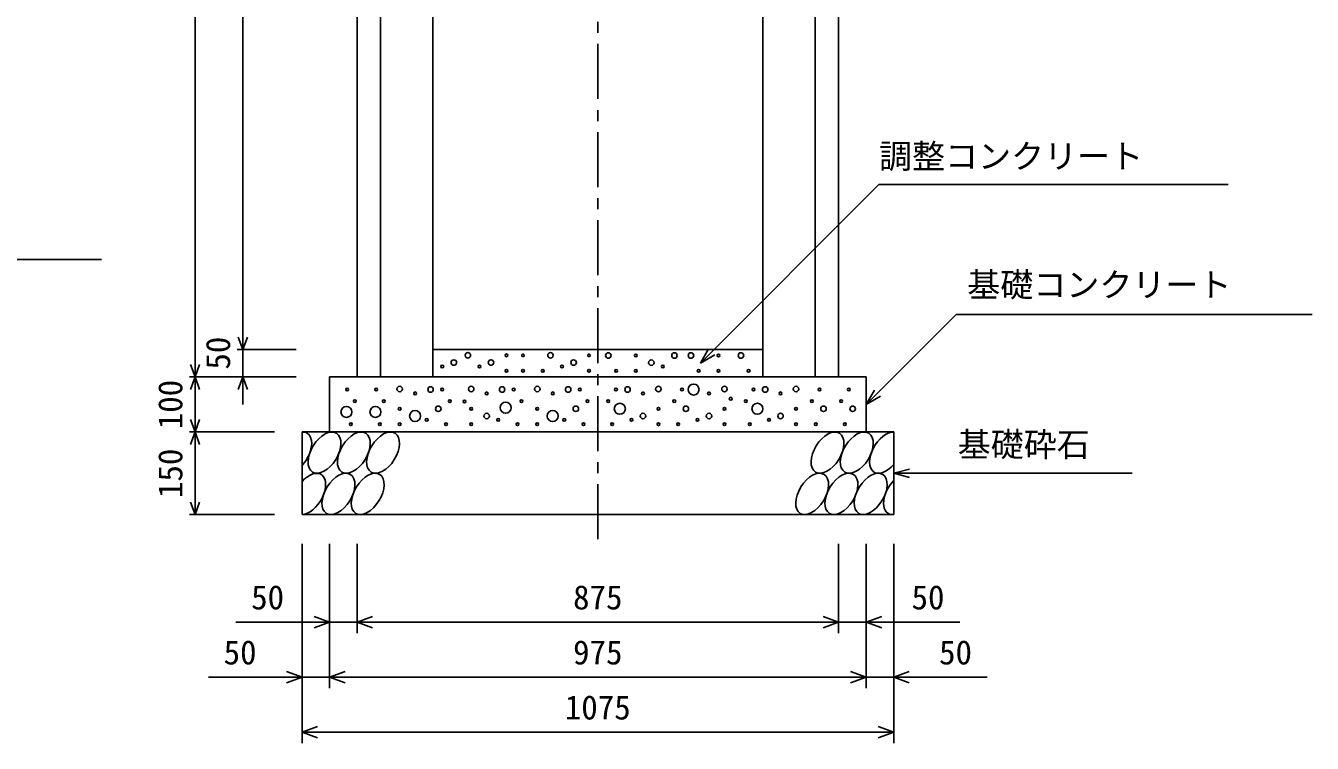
# Model space of a CAD drawing. Units: millimetres, scale not verified. Extents: x -16800 to 16800, y -5940 to 5940.
# Drawn here: x 9442 to 11780, y -2582 to -1279 of the extents above; entities that cross this region are included whole.
import ezdxf
from ezdxf.enums import TextEntityAlignment as Align

# ---------------------------------------------------------------- set-up
doc = ezdxf.new("R2010")
doc.units = ezdxf.units.MM
doc.header["$LTSCALE"] = 20
doc.linetypes.add('CHAIN1', pattern=[8, 5, -1, 1, -1])
for name, color, linetype, lineweight in [('0-0_DIM', 7, 'Continuous', 25), ('0-2_HATCH', 6, 'Continuous', 25), ('0-5_OUTLINE', 3, 'Continuous', 25)]:
    doc.layers.add(name, color=color, linetype=linetype, lineweight=lineweight)
doc.styles.add('ＭＳ ゴシック', font='')
doc.styles.get('ＭＳ ゴシック').set_extended_font_data('MS Gothic')

msp = doc.modelspace()

# ---------------------------------------------------------------- linework, layer by layer
at = {"layer": '0-0_DIM', "linetype": 'CHAIN1'}
msp.add_line((10481.78, -191.66), (10481.78, -2216.66), dxfattribs=at)
at = {"layer": '0-0_DIM'}
for p, q in [((9750.08, -226.66), (9750.08, -1916.66)), ((9836.75, -1866.66), (9836.75, -366.66)), ((10668.1, -1891.66), (10992.57, -1567.2)), ((10992.57, -1567.2), (11626.92, -1567.2)), ((8932.94, -1703.01), (9579.81, -1703.01)), ((11132.94, -1803.01), (10969.28, -1966.66)), ((11132.94, -1803.01), (11779.81, -1803.01)), ((9826.75, -1866.66), (9933.41, -1866.66)), ((9836.75, -1866.66), (9836.75, -1916.66)), ((10668.1, -1891.66), (10683.1, -1865.68)), ((10668.1, -1891.66), (10694.08, -1876.66)), ((9740.08, -1916.66), (9933.41, -1916.66)), ((9750.08, -2016.66), (9750.08, -1916.66)), ((9836.75, -1966.66), (9836.75, -1916.66)), ((10969.28, -1966.66), (10984.28, -1940.68)), ((10969.28, -1966.66), (10995.26, -1951.66)), ((9740.08, -2016.66), (9894.28, -2016.66)), ((9750.08, -2016.66), (9750.08, -2166.66)), ((11019.28, -2091.66), (11048.26, -2083.9)), ((11019.28, -2091.66), (11452.6, -2091.66)), ((11019.28, -2091.66), (11048.26, -2099.43)), ((9740.08, -2166.66), (9894.28, -2166.66)), ((9944.28, -2582.18), (9944.28, -2219.83)), ((9994.28, -2482.18), (9994.28, -2219.83)), ((10044.28, -2382.18), (10044.28, -2219.83)), ((10919.28, -2382.18), (10919.28, -2219.83)), ((10969.28, -2482.18), (10969.28, -2219.83)), ((11019.28, -2582.18), (11019.28, -2219.83)), ((9824.28, -2362.18), (10044.28, -2362.18)), ((10044.28, -2362.18), (10919.28, -2362.18)), ((11139.28, -2362.18), (10919.28, -2362.18)), ((9774.28, -2462.18), (9994.28, -2462.18)), ((9994.28, -2462.18), (10969.28, -2462.18)), ((11189.28, -2462.18), (10969.28, -2462.18)), ((9944.28, -2562.18), (11019.28, -2562.18))]:
    msp.add_line(p, q, dxfattribs=at)
for points in [[(9844.96, -1844.11), (9836.75, -1866.66), (9828.54, -1844.11)], [(9758.29, -1894.11), (9750.08, -1916.66), (9741.87, -1894.11)], [(9758.29, -1939.21), (9750.08, -1916.66), (9741.87, -1939.21)], [(9844.96, -1939.21), (9836.75, -1916.66), (9828.54, -1939.21)], [(9758.29, -1994.11), (9750.08, -2016.66), (9741.87, -1994.11)], [(9758.29, -2039.21), (9750.08, -2016.66), (9741.87, -2039.21)], [(9758.29, -2144.11), (9750.08, -2166.66), (9741.87, -2144.11)], [(9966.09, -2351.91), (9994.28, -2362.18), (9966.09, -2372.44)], [(10072.47, -2372.44), (10044.28, -2362.18), (10072.47, -2351.91)], [(10891.09, -2351.91), (10919.28, -2362.18), (10891.09, -2372.44)], [(10997.47, -2351.91), (10969.28, -2362.18), (10997.47, -2372.44)], [(9916.09, -2451.91), (9944.28, -2462.18), (9916.09, -2472.44)], [(10022.47, -2472.44), (9994.28, -2462.18), (10022.47, -2451.91)], [(10941.09, -2451.91), (10969.28, -2462.18), (10941.09, -2472.44)], [(11047.47, -2451.91), (11019.28, -2462.18), (11047.47, -2472.44)], [(9972.47, -2572.44), (9944.28, -2562.18), (9972.47, -2551.91)], [(10991.09, -2551.91), (11019.28, -2562.18), (10991.09, -2572.44)]]:
    msp.add_lwpolyline(points, dxfattribs=at)
at = {"layer": '0-2_HATCH'}
for centre, radius in [((10220.17, -1890.48), 5), ((10245.66, -1877.35), 5), ((10287.71, -1890.48), 5), ((10315.75, -1877.35), 2.5), ((10345.75, -1877.35), 2.5), ((10395.66, -1877.35), 5), ((10437.71, -1890.48), 5), ((10465.75, -1877.35), 2.5), ((10500.92, -1877.63), 5), ((10550.82, -1877.63), 2.5), ((10578.86, -1890.76), 5), ((10620.92, -1877.63), 5), ((10650.92, -1877.63), 5), ((10700.82, -1877.63), 2.5), ((10741.72, -1877.63), 5), ((10199.15, -1897.48), 2.5), ((10266.69, -1897.48), 2.5), ((10315.75, -1905.36), 2.5), ((10345.75, -1905.36), 2.5), ((10381.64, -1905.36), 2.5), ((10416.69, -1897.48), 2.5), ((10465.75, -1905.36), 2.5), ((10514.94, -1905.65), 2.5), ((10550.82, -1905.65), 2.5), ((10599.89, -1897.77), 2.5), ((10664.94, -1905.65), 2.5), ((10700.82, -1905.65), 2.5), ((10755.74, -1905.65), 2.5), ((10026.18, -1939.48), 2.5), ((10078.86, -1939.48), 2.5), ((10121.75, -1938.61), 5), ((10177.82, -1939.48), 5), ((10198.86, -1939.48), 2.5), ((10251.75, -1938.61), 5), ((10307.82, -1939.48), 5), ((10328.86, -1939.48), 2.5), ((10371.75, -1938.61), 5), ((10427.82, -1939.48), 5), ((10448.86, -1939.48), 2.5), ((10514.71, -1939.48), 2.5), ((10535.74, -1939.48), 5), ((10591.82, -1938.61), 5), ((10634.71, -1939.48), 2.5), ((10655.74, -1939.48), 10), ((10711.82, -1938.61), 5), ((10764.71, -1939.48), 2.5), ((10785.74, -1939.48), 5), ((10841.82, -1938.61), 5), ((10884.71, -1939.48), 2.5), ((10937.69, -1939.48), 2.5), ((10040.2, -1960.49), 2.5), ((10092.87, -1960.49), 2.5), ((10149.79, -1946.49), 2.5), ((10212.87, -1960.49), 2.5), ((10239.33, -1961.4), 2.5), ((10279.79, -1946.49), 2.5), ((10314.36, -1972.5), 10), ((10342.87, -1960.49), 2.5), ((10399.79, -1946.49), 2.5), ((10462.87, -1960.49), 2.5), ((10500.69, -1960.49), 2.5), ((10563.78, -1946.49), 2.5), ((10620.69, -1960.49), 2.5), ((10683.78, -1946.49), 2.5), ((10723.16, -1956.18), 2.5), ((10750.69, -1960.49), 2.5), ((10813.78, -1946.49), 2.5), ((10870.69, -1960.49), 2.5), ((10923.67, -1960.49), 2.5), ((10025.02, -1980.19), 10), ((10077.69, -1980.19), 10), ((10121.75, -1974.5), 2.5), ((10149.79, -1987.63), 10), ((10191.84, -1974.5), 5), ((10251.75, -1974.5), 2.5), ((10279.79, -1987.63), 5), ((10371.75, -1974.5), 2.5), ((10399.79, -1987.63), 10), ((10441.84, -1974.5), 5), ((10521.72, -1974.5), 10), ((10563.78, -1987.63), 5), ((10591.82, -1974.5), 2.5), ((10641.72, -1974.5), 5), ((10683.78, -1987.63), 5), ((10711.82, -1974.5), 2.5), ((10771.72, -1974.5), 10), ((10813.78, -1987.63), 5), ((10841.82, -1974.5), 2.5), ((10891.72, -1974.5), 5), ((10944.7, -1974.5), 5), ((10033.19, -2002.51), 2.5), ((10085.86, -2002.51), 2.5), ((10121.75, -2002.51), 2.5), ((10170.82, -1994.64), 2.5), ((10205.86, -2002.51), 2.5), ((10251.75, -2002.51), 2.5), ((10300.82, -1994.64), 2.5), ((10335.86, -2002.51), 2.5), ((10371.75, -2002.51), 2.5), ((10420.82, -1994.64), 2.5), ((10455.86, -2002.51), 2.5), ((10507.7, -2002.51), 2.5), ((10542.75, -1994.64), 2.5), ((10591.82, -2002.51), 2.5), ((10627.7, -2002.51), 2.5), ((10662.75, -1994.64), 2.5), ((10711.82, -2002.51), 2.5), ((10757.7, -2002.51), 2.5), ((10792.75, -1994.64), 2.5), ((10841.82, -2002.51), 2.5), ((10877.7, -2002.51), 2.5), ((10930.68, -2002.51), 2.5)]:
    msp.add_circle(centre, radius, dxfattribs=at)
for centre, start_param, end_param in [((9931.92, -2054.18), 4.385593, 6.6745444), ((11005.42, -2054.18), 0.3357715, 4.4411806), ((9957.24, -2129.17), 3.5111464, 7.548991), ((11030.74, -2129.17), 1.2110787, 3.5658734)]:
    msp.add_ellipse(centre, major_axis=(21.81, 35.31), ratio=0.5792, start_param=start_param, end_param=end_param, dxfattribs=at)
for centre in [(9985.13, -2054.18), (10038.34, -2054.18), (10091.54, -2054.18), (10899.01, -2054.18), (10952.22, -2054.18), (10010.45, -2129.17), (10063.66, -2129.17), (10871.12, -2129.17), (10924.33, -2129.17), (10977.54, -2129.17)]:
    msp.add_ellipse(centre, major_axis=(21.81, 35.31), ratio=0.5792, dxfattribs=at)
at = {"layer": '0-5_OUTLINE'}
for p, q in [((10044.28, -259.66), (10044.28, -1916.66)), ((10919.28, -259.66), (10919.28, -1916.66)), ((10086.78, -446.66), (10086.78, -1916.66)), ((10181.78, -466.66), (10181.78, -1916.66)), ((10781.78, -466.66), (10781.78, -1916.66)), ((10876.78, -446.66), (10876.78, -1916.66)), ((10181.78, -1866.66), (10781.78, -1866.66)), ((9994.28, -1916.66), (9994.28, -2016.66)), ((9994.28, -1916.66), (10969.28, -1916.66)), ((10044.28, -1916.66), (10181.78, -1916.66)), ((10919.28, -1916.66), (10781.78, -1916.66)), ((10969.28, -1916.66), (10969.28, -2016.66)), ((9944.28, -2016.66), (9944.28, -2166.66)), ((9944.28, -2016.66), (11019.28, -2016.66)), ((11019.28, -2016.66), (11019.28, -2166.66)), ((9944.28, -2166.66), (11019.28, -2166.66))]:
    msp.add_line(p, q, dxfattribs=at)

# ---------------------------------------------------------------- texts
at = {"layer": '0-0_DIM', "style": 'ＭＳ ゴシック'}
for s, p in [('調整コンクリート', (10992.57, -1550.77)), ('基礎コンクリート', (11152.94, -1784.27)), ('基礎砕石', (11135.6, -2074.49)), ('50', (9851.84, -2352.18)), ('875', (10436.78, -2352.18)), ('50', (11051.72, -2352.18)), ('50', (9801.84, -2452.18)), ('975', (10436.78, -2452.18)), ('50', (11101.72, -2452.18)), ('1075', (10421.78, -2552.18))]:
    msp.add_text(s, height=43.99, dxfattribs=at).set_placement(p, align=Align.BOTTOM_LEFT)
for s, p in [('50', (9826.75, -1903.33)), ('100', (9740.08, -2011.66)), ('150', (9740.08, -2136.66))]:
    msp.add_text(s, height=43.99, rotation=90, dxfattribs=at).set_placement(p, align=Align.BOTTOM_LEFT)

doc.saveas('drawing.dxf')
